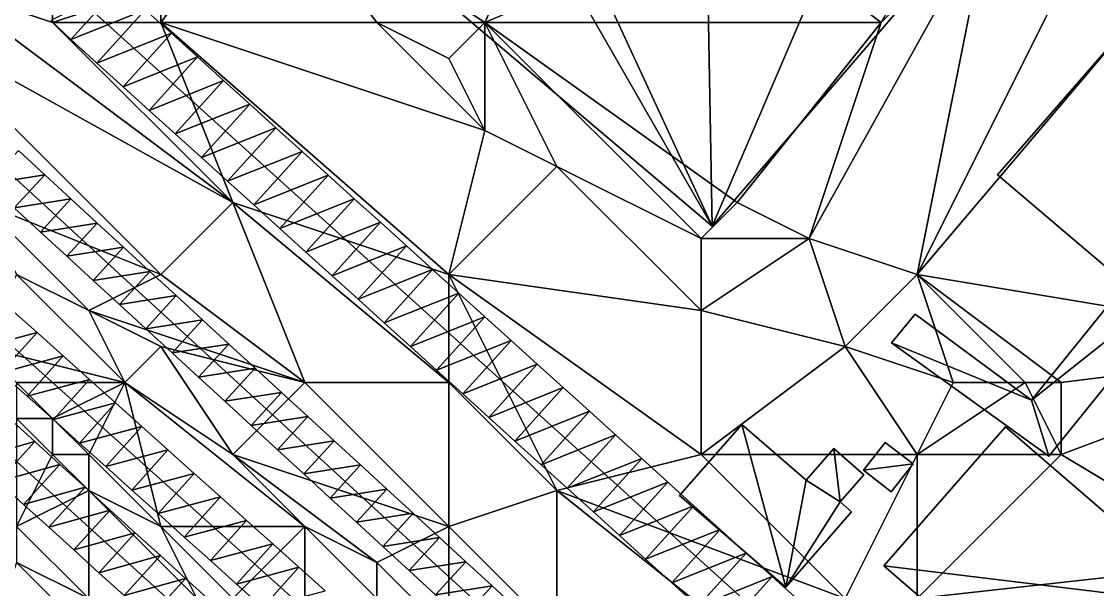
# Model space of a CAD drawing. Header units: metres. Extents: x -1103 to 901, y -902 to 905.
# Drawn here: x 496.3 to 556, y 50.5 to 82.1 of the extents above; entities that cross this region are included whole.
import ezdxf

# ---------------------------------------------------------------- set-up
doc = ezdxf.new("R2010")
doc.units = ezdxf.units.M
for name, color, linetype in [('OSM_BUILDING_FOOTPRINTS', 7, 'CONTINUOUS'), ('OSM_BUILDING_ROOFS', 1, 'CONTINUOUS'), ('OSM_BUILDING_WALLS', 8, 'CONTINUOUS'), ('OSM_PATH_AXES', 30, 'CONTINUOUS'), ('OSM_PATH_SURFACE', 30, 'CONTINUOUS'), ('OSM_ROAD_AXES', 2, 'CONTINUOUS'), ('OSM_ROAD_SURFACE', 9, 'CONTINUOUS'), ('OSM_TERRAIN', 3, 'CONTINUOUS')]:
    doc.layers.add(name, color=color, linetype=linetype)

msp = doc.modelspace()

# ---------------------------------------------------------------- linework, layer by layer
at = {"layer": 'OSM_BUILDING_FOOTPRINTS'}
for points in [[(534.78, 115.32, 10.984), (546.718, 105.19, 10.984), (542.208, 99.948, 10.984), (535.532, 105.611, 10.984), (532.514, 102.094, 10.984), (539.356, 96.288, 10.984), (534.459, 90.582, 10.984), (527.871, 96.177, 10.984), (524.599, 92.362, 10.984), (534.382, 84.057, 10.984), (546.232, 97.836, 10.984), (553.007, 92.085, 10.984), (534.614, 70.697, 10.984), (512.794, 89.21, 10.984), (519.515, 97.029, 10.984), (519.028, 97.449, 10.984), (527.341, 107.115, 10.984), (526.468, 107.845, 10.984), (528.911, 110.676, 10.984), (529.994, 109.758, 10.984), (534.78, 115.32, 10.984)], [(550.907, 59.539, 9.167), (562.436, 49.597, 9.167), (573.877, 62.69, 9.167), (579.934, 57.459, 9.167), (561.739, 36.647, 9.167), (544.153, 51.82, 9.167), (550.907, 59.539, 9.167)], [(532.812, 55.724, 8.245), (536.261, 59.672, 8.245), (539.831, 56.586, 8.245), (541.368, 58.345, 8.245), (543.048, 56.885, 8.245), (541.721, 55.37, 8.245), (542.351, 54.817, 8.245), (538.704, 50.636, 8.245), (532.812, 55.724, 8.245)], [(544.23, 58.676, 9.026), (545.778, 57.482, 9.026), (544.562, 55.934, 9.026), (543.015, 57.128, 9.026), (544.23, 58.676, 9.026)]]:
    msp.add_polyline3d(points, close=True, dxfattribs=at)
for points in [[(556.721, 68.22, 9.439), (550.454, 73.551, 9.439), (550.454, 73.551, 9.439), (569.024, 94.861, 9.439)], [(562.038, 68.707, 9.439), (553.306, 57.913, 9.439), (544.573, 64.217, 9.439), (545.889, 65.809, 9.439), (552.344, 61.021, 9.439), (560.546, 71.173, 9.439)]]:
    msp.add_polyline3d(points, dxfattribs=at)
at = {"layer": 'OSM_BUILDING_ROOFS'}
for points in [[(534.614, 70.697, 20.984), (546.232, 97.836, 20.984), (534.382, 84.057, 20.984)], [(534.614, 70.697, 20.984), (553.007, 92.085, 20.984), (546.232, 97.836, 20.984)], [(519.515, 97.029, 20.984), (512.794, 89.21, 20.984), (534.614, 70.697, 20.984)], [(519.515, 97.029, 20.984), (534.614, 70.697, 20.984), (524.599, 92.362, 20.984)], [(569.024, 94.861, 19.439), (550.454, 73.551, 19.439), (556.721, 68.22, 19.439)], [(534.614, 70.697, 20.984), (534.382, 84.057, 20.984), (524.599, 92.362, 20.984)], [(560.546, 71.173, 19.439), (552.344, 61.021, 19.439), (562.038, 68.707, 19.439)], [(552.344, 61.021, 19.439), (553.306, 57.913, 19.439), (562.038, 68.707, 19.439)], [(552.344, 61.021, 19.439), (545.889, 65.809, 19.439), (544.573, 64.217, 19.439)], [(552.344, 61.021, 19.439), (544.573, 64.217, 19.439), (553.306, 57.913, 19.439)], [(536.261, 59.672, 18.245), (532.812, 55.724, 18.245), (538.704, 50.636, 18.245)], [(539.831, 56.586, 18.245), (536.261, 59.672, 18.245), (538.704, 50.636, 18.245)], [(562.436, 49.597, 19.167), (550.907, 59.539, 19.167), (544.153, 51.82, 19.167)], [(545.778, 57.482, 19.026), (544.23, 58.676, 19.026), (543.015, 57.128, 19.026)], [(541.721, 55.37, 18.245), (541.368, 58.345, 18.245), (539.831, 56.586, 18.245)], [(541.721, 55.37, 18.245), (543.048, 56.885, 18.245), (541.368, 58.345, 18.245)], [(545.778, 57.482, 19.026), (543.015, 57.128, 19.026), (544.562, 55.934, 19.026)], [(539.831, 56.586, 18.245), (538.704, 50.636, 18.245), (541.721, 55.37, 18.245)], [(538.704, 50.636, 18.245), (542.351, 54.817, 18.245), (541.721, 55.37, 18.245)], [(562.436, 49.597, 19.167), (544.153, 51.82, 19.167), (561.739, 36.647, 19.167)]]:
    msp.add_3dface(points, dxfattribs=at)
at = {"layer": 'OSM_BUILDING_WALLS'}
for points in [[(569.024, 94.861, 9.439), (550.454, 73.551, 9.439), (550.454, 73.551, 19.439)], [(569.024, 94.861, 9.439), (550.454, 73.551, 19.439), (569.024, 94.861, 19.439)], [(534.614, 70.697, 10.984), (553.007, 92.085, 10.984), (553.007, 92.085, 20.984)], [(534.614, 70.697, 10.984), (553.007, 92.085, 20.984), (534.614, 70.697, 20.984)], [(512.794, 89.21, 10.984), (534.614, 70.697, 10.984), (534.614, 70.697, 20.984)], [(512.794, 89.21, 10.984), (534.614, 70.697, 20.984), (512.794, 89.21, 20.984)], [(550.454, 73.551, 9.439), (556.721, 68.22, 9.439), (556.721, 68.22, 19.439)], [(550.454, 73.551, 9.439), (556.721, 68.22, 19.439), (550.454, 73.551, 19.439)], [(560.546, 71.173, 9.439), (552.344, 61.021, 9.439), (552.344, 61.021, 19.439)], [(560.546, 71.173, 9.439), (552.344, 61.021, 19.439), (560.546, 71.173, 19.439)], [(553.306, 57.913, 9.439), (562.038, 68.707, 9.439), (562.038, 68.707, 19.439)], [(553.306, 57.913, 9.439), (562.038, 68.707, 19.439), (553.306, 57.913, 19.439)], [(545.889, 65.809, 9.439), (544.573, 64.217, 9.439), (544.573, 64.217, 19.439)], [(545.889, 65.809, 9.439), (544.573, 64.217, 19.439), (545.889, 65.809, 19.439)], [(552.344, 61.021, 9.439), (545.889, 65.809, 9.439), (545.889, 65.809, 19.439)], [(552.344, 61.021, 9.439), (545.889, 65.809, 19.439), (552.344, 61.021, 19.439)], [(544.573, 64.217, 9.439), (553.306, 57.913, 9.439), (553.306, 57.913, 19.439)], [(544.573, 64.217, 9.439), (553.306, 57.913, 19.439), (544.573, 64.217, 19.439)], [(536.261, 59.672, 8.245), (532.812, 55.724, 8.245), (532.812, 55.724, 18.245)], [(536.261, 59.672, 8.245), (532.812, 55.724, 18.245), (536.261, 59.672, 18.245)], [(539.831, 56.586, 8.245), (536.261, 59.672, 8.245), (536.261, 59.672, 18.245)], [(539.831, 56.586, 8.245), (536.261, 59.672, 18.245), (539.831, 56.586, 18.245)], [(550.907, 59.539, 9.167), (544.153, 51.82, 9.167), (544.153, 51.82, 19.167)], [(550.907, 59.539, 9.167), (544.153, 51.82, 19.167), (550.907, 59.539, 19.167)], [(562.436, 49.597, 9.167), (550.907, 59.539, 9.167), (550.907, 59.539, 19.167)], [(562.436, 49.597, 9.167), (550.907, 59.539, 19.167), (562.436, 49.597, 19.167)], [(544.23, 58.676, 9.026), (543.015, 57.128, 9.026), (543.015, 57.128, 19.026)], [(544.23, 58.676, 9.026), (543.015, 57.128, 19.026), (544.23, 58.676, 19.026)], [(545.778, 57.482, 9.026), (544.23, 58.676, 9.026), (544.23, 58.676, 19.026)], [(545.778, 57.482, 9.026), (544.23, 58.676, 19.026), (545.778, 57.482, 19.026)], [(541.368, 58.345, 8.245), (539.831, 56.586, 8.245), (539.831, 56.586, 18.245)], [(541.368, 58.345, 8.245), (539.831, 56.586, 18.245), (541.368, 58.345, 18.245)], [(543.048, 56.885, 8.245), (541.368, 58.345, 8.245), (541.368, 58.345, 18.245)], [(543.048, 56.885, 8.245), (541.368, 58.345, 18.245), (543.048, 56.885, 18.245)], [(544.562, 55.934, 9.026), (545.778, 57.482, 9.026), (545.778, 57.482, 19.026)], [(544.562, 55.934, 9.026), (545.778, 57.482, 19.026), (544.562, 55.934, 19.026)], [(541.721, 55.37, 8.245), (543.048, 56.885, 8.245), (543.048, 56.885, 18.245)], [(541.721, 55.37, 8.245), (543.048, 56.885, 18.245), (541.721, 55.37, 18.245)], [(543.015, 57.128, 9.026), (544.562, 55.934, 9.026), (544.562, 55.934, 19.026)], [(543.015, 57.128, 9.026), (544.562, 55.934, 19.026), (543.015, 57.128, 19.026)], [(532.812, 55.724, 8.245), (538.704, 50.636, 8.245), (538.704, 50.636, 18.245)], [(532.812, 55.724, 8.245), (538.704, 50.636, 18.245), (532.812, 55.724, 18.245)], [(542.351, 54.817, 8.245), (541.721, 55.37, 8.245), (541.721, 55.37, 18.245)], [(542.351, 54.817, 8.245), (541.721, 55.37, 18.245), (542.351, 54.817, 18.245)], [(538.704, 50.636, 8.245), (542.351, 54.817, 8.245), (542.351, 54.817, 18.245)], [(538.704, 50.636, 8.245), (542.351, 54.817, 18.245), (538.704, 50.636, 18.245)], [(544.153, 51.82, 9.167), (561.739, 36.647, 9.167), (561.739, 36.647, 19.167)], [(544.153, 51.82, 9.167), (561.739, 36.647, 19.167), (544.153, 51.82, 19.167)]]:
    msp.add_3dface(points, dxfattribs=at)
at = {"layer": 'OSM_PATH_AXES'}
msp.add_polyline3d([(127.826, 210.906, 16.029), (196.458, 197.69, 10.186), (236.064, 190.446, 11.754), (275.194, 178.602, 14.999), (341.749, 159.447, 17.343), (437.552, 135.659, 16.351), (450.44, 133.325, 16.804), (456.254, 132.297, 16.859), (457.603, 124.29, 16.486), (459.758, 117.832, 15.625), (464.113, 105.943, 14.013), (483.557, 84.721, 11.881), (528.866, 43.072, 8.921), (572.273, 5.394, 9.598), (605.522, -30.471, 8.562)], dxfattribs=at)
at = {"layer": 'OSM_PATH_SURFACE'}
for points in [[(494.403, 73.052, 11.265), (497.557, 73.549, 11.124), (496.095, 74.893, 11.249)], [(494.403, 73.052, 11.265), (495.865, 71.709, 11.14), (497.557, 73.549, 11.124)], [(495.865, 71.709, 11.14), (499.018, 72.206, 10.999), (497.557, 73.549, 11.124)], [(495.865, 71.709, 11.14), (497.327, 70.365, 11.002), (499.018, 72.206, 10.999)], [(497.327, 70.365, 11.002), (500.48, 70.862, 10.874), (499.018, 72.206, 10.999)], [(497.327, 70.365, 11.002), (498.788, 69.022, 10.845), (500.48, 70.862, 10.874)], [(498.788, 69.022, 10.845), (501.942, 69.519, 10.749), (500.48, 70.862, 10.874)], [(498.788, 69.022, 10.845), (500.25, 67.678, 10.689), (501.942, 69.519, 10.749)], [(500.25, 67.678, 10.689), (503.403, 68.175, 10.621), (501.942, 69.519, 10.749)], [(500.25, 67.678, 10.689), (501.711, 66.335, 10.539), (503.403, 68.175, 10.621)], [(501.711, 66.335, 10.539), (504.865, 66.832, 10.487), (503.403, 68.175, 10.621)], [(501.711, 66.335, 10.539), (503.173, 64.991, 10.412), (504.865, 66.832, 10.487)], [(503.173, 64.991, 10.412), (506.326, 65.488, 10.359), (504.865, 66.832, 10.487)], [(503.173, 64.991, 10.412), (504.634, 63.648, 10.302), (506.326, 65.488, 10.359)], [(504.634, 63.648, 10.302), (507.788, 64.145, 10.231), (506.326, 65.488, 10.359)], [(504.634, 63.648, 10.302), (506.096, 62.304, 10.134), (507.788, 64.145, 10.231)], [(506.096, 62.304, 10.134), (509.249, 62.801, 10.108), (507.788, 64.145, 10.231)], [(506.096, 62.304, 10.134), (507.558, 60.961, 9.966), (509.249, 62.801, 10.108)], [(507.558, 60.961, 9.966), (510.711, 61.458, 9.949), (509.249, 62.801, 10.108)], [(507.558, 60.961, 9.966), (509.019, 59.617, 9.798), (510.711, 61.458, 9.949)], [(509.019, 59.617, 9.798), (512.173, 60.114, 9.839), (510.711, 61.458, 9.949)], [(509.019, 59.617, 9.798), (510.481, 58.274, 9.692), (512.173, 60.114, 9.839)], [(510.481, 58.274, 9.692), (513.634, 58.771, 9.75), (512.173, 60.114, 9.839)], [(510.481, 58.274, 9.692), (511.942, 56.93, 9.603), (513.634, 58.771, 9.75)], [(511.942, 56.93, 9.603), (515.096, 57.427, 9.661), (513.634, 58.771, 9.75)], [(511.942, 56.93, 9.603), (513.404, 55.587, 9.532), (515.096, 57.427, 9.661)], [(513.404, 55.587, 9.532), (516.557, 56.084, 9.572), (515.096, 57.427, 9.661)], [(513.404, 55.587, 9.532), (514.866, 54.243, 9.468), (516.557, 56.084, 9.572)], [(514.866, 54.243, 9.468), (518.019, 54.74, 9.483), (516.557, 56.084, 9.572)], [(514.866, 54.243, 9.468), (516.327, 52.9, 9.403), (518.019, 54.74, 9.483)], [(516.327, 52.9, 9.403), (519.481, 53.397, 9.415), (518.019, 54.74, 9.483)], [(516.327, 52.9, 9.403), (517.789, 51.556, 9.332), (519.481, 53.397, 9.415)], [(517.789, 51.556, 9.332), (520.942, 52.053, 9.343), (519.481, 53.397, 9.415)], [(517.789, 51.556, 9.332), (519.25, 50.213, 9.258), (520.942, 52.053, 9.343)], [(519.25, 50.213, 9.258), (522.404, 50.71, 9.272), (520.942, 52.053, 9.343)], [(519.25, 50.213, 9.258), (520.712, 48.869, 9.185), (522.404, 50.71, 9.272)], [(520.712, 48.869, 9.185), (523.865, 49.366, 9.201), (522.404, 50.71, 9.272)]]:
    msp.add_3dface(points, dxfattribs=at)
at = {"layer": 'OSM_ROAD_AXES'}
for points in [[(114.075, 197.646, 15.56), (161.506, 194.251, 12.963), (196.492, 187.483, 9.365), (231.178, 179.531, 11.004), (286.624, 165.099, 14.96), (324.273, 155.82, 16.359), (368.598, 143.887, 14.654), (401.804, 135.493, 14.449), (418.705, 127.099, 14.868), (434.423, 118.263, 14.428), (448.506, 106.187, 13.141), (483.048, 75.409, 10.878), (513.578, 48.016, 8.62), (538.482, 24.305, 7.633), (556.721, 5.018, 7.979), (575.843, -14.269, 9.288), (585.537, -24.753, 9.553)], [(630.362, 98.466, 12.058), (616.887, 93.135, 12.044), (610.376, 87.672, 12.002), (582.996, 48.955, 11.811), (565.752, 31.548, 10.65), (560.534, 31.405, 10.368), (554.024, 33.992, 10.116), (498.899, 83.858, 12.588), (490.72, 86.103, 12.413), (481.821, 90.051, 12.59), (459.758, 117.832, 15.625), (451.767, 124.987, 16.333)], [(648.046, -13.109, 7.387), (628.602, -37.096, 7.243), (619.594, -40.944, 7.134), (612.188, -41.895, 7.118), (601.797, -41.43, 7.248), (592.169, -38.356, 7.804), (579.988, -26.456, 8.952), (547.004, 9.331, 7.13), (520.619, 35.242, 7.515), (508.549, 46.213, 8.047), (487.635, 65.213, 9.648)]]:
    msp.add_polyline3d(points, dxfattribs=at)
at = {"layer": 'OSM_ROAD_SURFACE'}
for points in [[(501.692, 84.029, 12.647), (497.908, 82.121, 12.344), (499.008, 81.063, 12.233)], [(503.142, 82.717, 12.321), (501.692, 84.029, 12.647), (499.008, 81.063, 12.233)], [(503.142, 82.717, 12.321), (499.008, 81.063, 12.233), (500.459, 79.75, 12.102)], [(504.593, 81.404, 12.039), (503.142, 82.717, 12.321), (500.459, 79.75, 12.102)], [(504.593, 81.404, 12.039), (500.459, 79.75, 12.102), (501.91, 78.438, 11.97)], [(506.044, 80.092, 11.922), (504.593, 81.404, 12.039), (501.91, 78.438, 11.97)], [(506.044, 80.092, 11.922), (501.91, 78.438, 11.97), (503.36, 77.126, 11.839)], [(507.494, 78.78, 11.806), (506.044, 80.092, 11.922), (503.36, 77.126, 11.839)], [(507.494, 78.78, 11.806), (503.36, 77.126, 11.839), (504.811, 75.814, 11.707)], [(508.945, 77.468, 11.689), (507.494, 78.78, 11.806), (504.811, 75.814, 11.707)], [(508.945, 77.468, 11.689), (504.811, 75.814, 11.707), (506.262, 74.501, 11.575)], [(510.396, 76.155, 11.573), (508.945, 77.468, 11.689), (506.262, 74.501, 11.575)], [(510.396, 76.155, 11.573), (506.262, 74.501, 11.575), (507.712, 73.189, 11.447)], [(511.846, 74.843, 11.456), (510.396, 76.155, 11.573), (507.712, 73.189, 11.447)], [(511.846, 74.843, 11.456), (507.712, 73.189, 11.447), (509.163, 71.877, 11.33)], [(513.297, 73.531, 11.339), (511.846, 74.843, 11.456), (509.163, 71.877, 11.33)], [(513.297, 73.531, 11.339), (509.163, 71.877, 11.33), (510.613, 70.565, 11.233)], [(514.747, 72.219, 11.223), (513.297, 73.531, 11.339), (510.613, 70.565, 11.233)], [(514.747, 72.219, 11.223), (510.613, 70.565, 11.233), (512.064, 69.252, 11.144)], [(516.198, 70.906, 11.106), (514.747, 72.219, 11.223), (512.064, 69.252, 11.144)], [(516.198, 70.906, 11.106), (512.064, 69.252, 11.144), (513.515, 67.94, 11.055)], [(517.649, 69.594, 10.99), (516.198, 70.906, 11.106), (513.515, 67.94, 11.055)], [(517.649, 69.594, 10.99), (513.515, 67.94, 11.055), (514.965, 66.628, 10.966)], [(519.099, 68.282, 10.874), (517.649, 69.594, 10.99), (514.965, 66.628, 10.966)], [(519.099, 68.282, 10.874), (514.965, 66.628, 10.966), (516.416, 65.316, 10.878)], [(520.55, 66.97, 10.799), (519.099, 68.282, 10.874), (516.416, 65.316, 10.878)], [(520.55, 66.97, 10.799), (516.416, 65.316, 10.878), (517.867, 64.003, 10.789)], [(522.001, 65.657, 10.772), (520.55, 66.97, 10.799), (517.867, 64.003, 10.789)], [(493.677, 63.857, 9.937), (497.134, 64.786, 10.055), (495.681, 66.09, 10.222)], [(522.001, 65.657, 10.772), (517.867, 64.003, 10.789), (519.317, 62.691, 10.7)], [(523.451, 64.345, 10.745), (522.001, 65.657, 10.772), (519.317, 62.691, 10.7)], [(493.677, 63.857, 9.937), (495.131, 62.553, 9.833), (497.134, 64.786, 10.055)], [(495.131, 62.553, 9.833), (498.588, 63.481, 9.888), (497.134, 64.786, 10.055)], [(523.451, 64.345, 10.745), (519.317, 62.691, 10.7), (520.768, 61.379, 10.629)], [(524.902, 63.033, 10.718), (523.451, 64.345, 10.745), (520.768, 61.379, 10.629)], [(495.131, 62.553, 9.833), (496.585, 61.248, 9.731), (498.588, 63.481, 9.888)], [(496.585, 61.248, 9.731), (500.042, 62.177, 9.727), (498.588, 63.481, 9.888)], [(524.902, 63.033, 10.718), (520.768, 61.379, 10.629), (522.219, 60.067, 10.572)], [(526.353, 61.721, 10.691), (524.902, 63.033, 10.718), (522.219, 60.067, 10.572)], [(496.585, 61.248, 9.731), (498.038, 59.944, 9.631), (500.042, 62.177, 9.727)], [(498.038, 59.944, 9.631), (501.496, 60.872, 9.582), (500.042, 62.177, 9.727)], [(526.353, 61.721, 10.691), (522.219, 60.067, 10.572), (523.669, 58.754, 10.516)], [(527.803, 60.408, 10.663), (526.353, 61.721, 10.691), (523.669, 58.754, 10.516)], [(498.038, 59.944, 9.631), (499.492, 58.639, 9.491), (501.496, 60.872, 9.582)], [(499.492, 58.639, 9.491), (502.95, 59.568, 9.461), (501.496, 60.872, 9.582)], [(527.803, 60.408, 10.663), (523.669, 58.754, 10.516), (525.12, 57.442, 10.46)], [(529.254, 59.096, 10.636), (527.803, 60.408, 10.663), (525.12, 57.442, 10.46)], [(497.009, 58.723, 9.004), (495.615, 59.99, 9.142), (493.598, 57.769, 9.041)], [(499.492, 58.639, 9.491), (500.946, 57.335, 9.354), (502.95, 59.568, 9.461)], [(500.946, 57.335, 9.354), (504.403, 58.263, 9.361), (502.95, 59.568, 9.461)], [(497.009, 58.723, 9.004), (493.598, 57.769, 9.041), (494.992, 56.503, 8.898)], [(498.404, 57.456, 8.87), (497.009, 58.723, 9.004), (494.992, 56.503, 8.898)], [(529.254, 59.096, 10.636), (525.12, 57.442, 10.46), (526.571, 56.13, 10.427)], [(530.705, 57.784, 10.609), (529.254, 59.096, 10.636), (526.571, 56.13, 10.427)], [(500.946, 57.335, 9.354), (502.4, 56.03, 9.223), (504.403, 58.263, 9.361)], [(502.4, 56.03, 9.223), (505.857, 56.959, 9.262), (504.403, 58.263, 9.361)], [(498.404, 57.456, 8.87), (494.992, 56.503, 8.898), (496.386, 55.236, 8.756)], [(499.798, 56.19, 8.741), (498.404, 57.456, 8.87), (496.386, 55.236, 8.756)], [(530.705, 57.784, 10.609), (526.571, 56.13, 10.427), (528.021, 54.818, 10.395)], [(532.155, 56.472, 10.578), (530.705, 57.784, 10.609), (528.021, 54.818, 10.395)], [(502.4, 56.03, 9.223), (503.854, 54.726, 9.093), (505.857, 56.959, 9.262)], [(503.854, 54.726, 9.093), (507.311, 55.654, 9.162), (505.857, 56.959, 9.262)], [(499.798, 56.19, 8.741), (496.386, 55.236, 8.756), (497.781, 53.969, 8.625)], [(501.192, 54.923, 8.66), (499.798, 56.19, 8.741), (497.781, 53.969, 8.625)], [(532.155, 56.472, 10.578), (528.021, 54.818, 10.395), (529.472, 53.505, 10.366)], [(533.606, 55.159, 10.543), (532.155, 56.472, 10.578), (529.472, 53.505, 10.366)], [(503.854, 54.726, 9.093), (505.308, 53.421, 8.992), (507.311, 55.654, 9.162)], [(505.308, 53.421, 8.992), (508.765, 54.35, 9.063), (507.311, 55.654, 9.162)], [(533.606, 55.159, 10.543), (529.472, 53.505, 10.366), (530.922, 52.193, 10.336)], [(535.057, 53.847, 10.508), (533.606, 55.159, 10.543), (530.922, 52.193, 10.336)], [(501.192, 54.923, 8.66), (497.781, 53.969, 8.625), (499.175, 52.703, 8.492)], [(502.586, 53.657, 8.586), (501.192, 54.923, 8.66), (499.175, 52.703, 8.492)], [(505.308, 53.421, 8.992), (506.761, 52.117, 8.89), (508.765, 54.35, 9.063)], [(506.761, 52.117, 8.89), (510.219, 53.045, 8.962), (508.765, 54.35, 9.063)], [(535.057, 53.847, 10.508), (530.922, 52.193, 10.336), (532.373, 50.881, 10.304)], [(536.507, 52.535, 10.474), (535.057, 53.847, 10.508), (532.373, 50.881, 10.304)], [(502.586, 53.657, 8.586), (499.175, 52.703, 8.492), (500.569, 51.436, 8.37)], [(503.981, 52.39, 8.511), (502.586, 53.657, 8.586), (500.569, 51.436, 8.37)], [(506.761, 52.117, 8.89), (508.215, 50.813, 8.788), (510.219, 53.045, 8.962)], [(508.215, 50.813, 8.788), (511.672, 51.741, 8.891), (510.219, 53.045, 8.962)], [(503.981, 52.39, 8.511), (500.569, 51.436, 8.37), (501.963, 50.169, 8.264)], [(505.375, 51.123, 8.436), (503.981, 52.39, 8.511), (501.963, 50.169, 8.264)], [(536.507, 52.535, 10.474), (532.373, 50.881, 10.304), (533.824, 49.569, 10.257)], [(537.958, 51.223, 10.441), (536.507, 52.535, 10.474), (533.824, 49.569, 10.257)], [(508.215, 50.813, 8.788), (509.669, 49.508, 8.722), (511.672, 51.741, 8.891)], [(509.669, 49.508, 8.722), (513.126, 50.437, 8.813), (511.672, 51.741, 8.891)], [(505.375, 51.123, 8.436), (501.963, 50.169, 8.264), (503.358, 48.903, 8.21)], [(506.769, 49.857, 8.34), (505.375, 51.123, 8.436), (503.358, 48.903, 8.21)], [(537.958, 51.223, 10.441), (533.824, 49.569, 10.257), (535.274, 48.256, 10.209)], [(539.408, 49.91, 10.411), (537.958, 51.223, 10.441), (535.274, 48.256, 10.209)]]:
    msp.add_3dface(points, dxfattribs=at)
at = {"layer": 'OSM_TERRAIN'}
for points in [[(522, 82, 13.233), (536, 112, 13.233), (510, 90, 13.13)], [(536, 88, 13.128), (536, 112, 13.233), (522, 82, 13.233)], [(544, 82, 13.233), (552, 96, 13.296), (536, 88, 13.128)], [(544, 82, 13.233), (550, 88, 13.203), (552, 96, 13.296)], [(570, 64, 11.967), (568, 94, 12.065), (546, 68, 11.896)], [(546, 68, 11.896), (568, 94, 12.065), (554, 84, 12.709)], [(504, 82, 12.04), (516, 82, 12.381), (510, 90, 13.13)], [(504, 82, 12.04), (510, 90, 13.13), (504, 84, 12.591)], [(516, 82, 12.381), (522, 82, 13.233), (510, 90, 13.13)], [(544, 82, 13.233), (536, 88, 13.128), (522, 82, 13.233)], [(540, 70, 11.918), (546, 68, 11.896), (550, 88, 13.203)], [(544, 82, 13.233), (540, 70, 11.918), (550, 88, 13.203)], [(546, 68, 11.896), (554, 84, 12.709), (550, 88, 13.203)], [(490, 82, 11.747), (508, 72, 11.315), (492, 84, 12.427)], [(492, 84, 12.427), (508, 72, 11.315), (498, 82, 12.276)], [(498, 82, 12.276), (498, 84, 12.615), (492, 84, 12.427)], [(498, 82, 12.276), (504, 84, 12.591), (498, 84, 12.615)], [(498, 82, 12.276), (504, 82, 12.04), (504, 84, 12.591)], [(494, 72, 11.165), (504, 68, 10.507), (490, 82, 11.747)], [(504, 68, 10.507), (508, 72, 11.315), (490, 82, 11.747)], [(508, 72, 11.315), (504, 82, 12.04), (498, 82, 12.276)], [(508, 72, 11.315), (520, 68, 10.785), (504, 82, 12.04)], [(504, 82, 12.04), (520, 68, 10.785), (522, 76, 11.851)], [(504, 82, 12.04), (522, 76, 11.851), (516, 82, 12.381)], [(522, 76, 11.851), (520, 80, 12.587), (516, 82, 12.381)], [(516, 82, 12.381), (520, 80, 12.587), (522, 82, 13.233)], [(522, 76, 11.851), (522, 82, 13.233), (520, 80, 12.587)], [(522, 76, 11.851), (526, 74, 12.181), (522, 82, 13.233)], [(526, 74, 12.181), (534, 70, 12.917), (522, 82, 13.233)], [(534, 70, 12.917), (536, 72, 13.175), (522, 82, 13.233)], [(522, 82, 13.233), (536, 72, 13.175), (544, 82, 13.233)], [(540, 70, 11.918), (544, 82, 13.233), (536, 72, 13.175)], [(520, 68, 10.785), (526, 74, 12.181), (522, 76, 11.851)], [(520, 68, 10.785), (534, 66, 11.497), (526, 74, 12.181)], [(534, 66, 11.497), (534, 70, 12.917), (526, 74, 12.181)], [(496, 68, 10.345), (500, 66, 10.483), (494, 72, 11.165)], [(500, 66, 10.483), (504, 68, 10.507), (494, 72, 11.165)], [(512, 62, 9.897), (508, 72, 11.315), (504, 68, 10.507)], [(512, 62, 9.897), (520, 62, 10.606), (508, 72, 11.315)], [(520, 62, 10.606), (520, 68, 10.785), (508, 72, 11.315)], [(534, 70, 12.917), (540, 70, 11.918), (536, 72, 13.175)], [(542, 64, 11.65), (540, 70, 11.918), (534, 66, 11.497)], [(534, 66, 11.497), (540, 70, 11.918), (534, 70, 12.917)], [(542, 64, 11.65), (546, 68, 11.896), (540, 70, 11.918)], [(472, 20, 1.804), (498, 40, 6.355), (472, 68, 9.541)], [(498, 40, 6.355), (490, 50, 7.661), (472, 68, 9.541)], [(494, 64, 10.022), (502, 62, 9.596), (496, 68, 10.345)], [(502, 62, 9.596), (500, 66, 10.483), (496, 68, 10.345)], [(500, 66, 10.483), (512, 62, 9.897), (504, 68, 10.507)], [(520, 62, 10.606), (526, 56, 10.357), (520, 68, 10.785)], [(526, 56, 10.357), (534, 58, 10.652), (520, 68, 10.785)], [(534, 58, 10.652), (534, 66, 11.497), (520, 68, 10.785)], [(542, 64, 11.65), (548, 62, 11.971), (546, 68, 11.896)], [(548, 62, 11.971), (552, 62, 11.747), (546, 68, 11.896)], [(552, 62, 11.747), (554, 62, 11.983), (546, 68, 11.896)], [(546, 68, 11.896), (554, 62, 11.983), (570, 64, 11.967)], [(502, 62, 9.596), (504, 64, 10.271), (500, 66, 10.483)], [(504, 64, 10.271), (512, 62, 9.897), (500, 66, 10.483)], [(534, 58, 10.652), (542, 64, 11.65), (534, 66, 11.497)], [(496, 62, 9.803), (502, 62, 9.596), (494, 64, 10.022)], [(502, 62, 9.596), (508, 58, 9.575), (504, 64, 10.271)], [(508, 58, 9.575), (512, 62, 9.897), (504, 64, 10.271)], [(534, 58, 10.652), (546, 58, 11.092), (542, 64, 11.65)], [(546, 58, 11.092), (548, 62, 11.971), (542, 64, 11.65)], [(554, 58, 11.484), (564, 52, 11.386), (570, 64, 11.967)], [(554, 58, 11.484), (570, 64, 11.967), (554, 62, 11.983)], [(496, 60, 9.08), (498, 60, 9.592), (496, 62, 9.803)], [(498, 60, 9.592), (502, 62, 9.596), (496, 62, 9.803)], [(500, 58, 9.377), (502, 62, 9.596), (498, 60, 9.592)], [(504, 54, 8.987), (502, 62, 9.596), (500, 58, 9.377)], [(504, 54, 8.987), (512, 54, 8.986), (502, 62, 9.596)], [(512, 54, 8.986), (508, 58, 9.575), (502, 62, 9.596)], [(508, 58, 9.575), (520, 54, 9.362), (512, 62, 9.897)], [(520, 54, 9.362), (520, 62, 10.606), (512, 62, 9.897)], [(520, 54, 9.362), (526, 56, 10.357), (520, 62, 10.606)], [(554, 58, 11.484), (552, 62, 11.747), (546, 58, 11.092)], [(546, 58, 11.092), (552, 62, 11.747), (548, 62, 11.971)], [(554, 58, 11.484), (554, 62, 11.983), (552, 62, 11.747)], [(496, 54, 8.623), (498, 58, 8.871), (496, 60, 9.08)], [(498, 58, 8.871), (498, 60, 9.592), (496, 60, 9.08)], [(498, 58, 8.871), (500, 58, 9.377), (498, 60, 9.592)], [(496, 54, 8.623), (500, 56, 8.672), (498, 58, 8.871)], [(500, 56, 8.672), (500, 58, 9.377), (498, 58, 8.871)], [(500, 56, 8.672), (504, 54, 8.987), (500, 58, 9.377)], [(512, 54, 8.986), (516, 52, 9.284), (508, 58, 9.575)], [(508, 58, 9.575), (516, 52, 9.284), (520, 54, 9.362)], [(526, 56, 10.357), (542, 50, 10.42), (534, 58, 10.652)], [(534, 58, 10.652), (542, 50, 10.42), (546, 58, 11.092)], [(542, 50, 10.42), (546, 50, 11.328), (546, 58, 11.092)], [(546, 50, 11.328), (564, 52, 11.386), (554, 58, 11.484)], [(546, 50, 11.328), (554, 58, 11.484), (546, 58, 11.092)], [(500, 50, 8.214), (500, 56, 8.672), (496, 54, 8.623)], [(500, 50, 8.214), (506, 50, 8.173), (500, 56, 8.672)], [(506, 50, 8.173), (504, 54, 8.987), (500, 56, 8.672)], [(526, 48, 9.047), (526, 56, 10.357), (520, 54, 9.362)], [(526, 48, 9.047), (536, 48, 10.201), (526, 56, 10.357)], [(536, 48, 10.201), (542, 50, 10.42), (526, 56, 10.357)], [(496, 52, 7.891), (500, 50, 8.214), (496, 54, 8.623)], [(506, 50, 8.173), (508, 50, 8.675), (504, 54, 8.987)], [(508, 50, 8.675), (512, 54, 8.986), (504, 54, 8.987)], [(512, 48, 8.616), (512, 54, 8.986), (508, 50, 8.675)], [(512, 48, 8.616), (516, 50, 8.728), (512, 54, 8.986)], [(516, 50, 8.728), (516, 52, 9.284), (512, 54, 8.986)], [(520, 48, 9.064), (520, 54, 9.362), (516, 52, 9.284)], [(520, 48, 9.064), (526, 48, 9.047), (520, 54, 9.362)], [(494, 46, 7.247), (498, 50, 7.687), (496, 52, 7.891)], [(498, 50, 7.687), (500, 50, 8.214), (496, 52, 7.891)], [(516, 50, 8.728), (520, 48, 9.064), (516, 52, 9.284)], [(546, 50, 11.328), (560, 38, 11.344), (564, 52, 11.386)]]:
    msp.add_3dface(points, dxfattribs=at)

doc.saveas('drawing.dxf')
